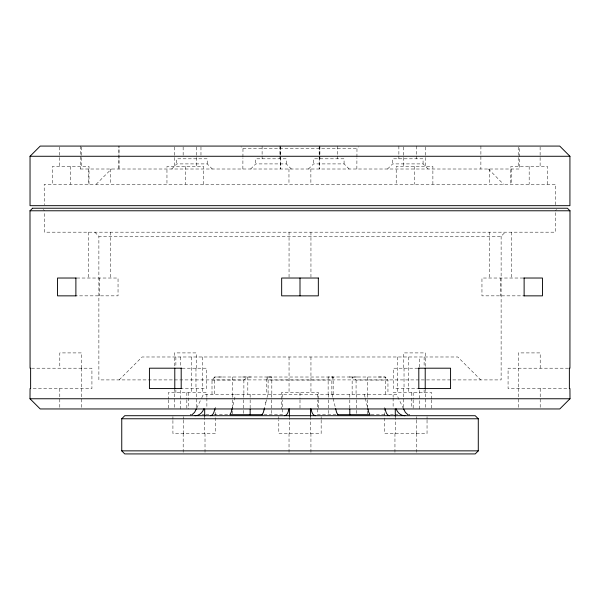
<?xml version="1.0" encoding="UTF-8"?>
<svg xmlns="http://www.w3.org/2000/svg" width="600" height="600" viewBox="0 0 600 600"><rect width="100%" height="100%" fill="white"/><g stroke="black" fill="none" stroke-linecap="round" stroke-linejoin="round"><path stroke-width="0.45" stroke-dasharray="3 2.25" d="M419.618 408.952L419.655 390.39M419.7 367.192L419.715 356.985M242.865 169.005L242.925 157.89M242.933 156.96L242.978 148.627L240.983 146.715M356.858 169.005L356.925 157.89M356.933 156.96L356.978 148.627L358.89 146.715M555.54 204.75L555.66 184.29L44.182 184.29L44.295 204.75M231.757 410.197L235.605 394.32M263.962 410.197L265.92 402.105M265.785 402.66L267.81 394.32M331.86 394.32L331.86 380.055L333.165 377.017L329.595 376.995M196.71 408.195L201.413 398.49M201.817 397.658L203.43 394.32L396.525 394.32L403.252 408.195M212.01 394.32L212.01 380.055L214.635 377.017L271.822 376.995L271.822 394.32M96.142 184.29L111.427 169.005M171.675 169.005L176.775 163.913L207.218 163.913L212.31 169.005M250.673 169.005L255.765 163.913L286.267 163.913L291.368 169.005M308.475 169.005L313.567 163.913L344.077 163.913L349.17 169.005M119.153 379.913L142.072 356.985L457.8 356.985L480.728 379.913M387.525 169.005L392.625 163.913L423.067 163.913L428.16 169.005M94.8 232.178L98.917 236.25L501.12 236.25L505.2 232.178M555.36 210.78L556.635 209.505M212.01 380.055L243.885 380.055L247.822 377.017L251.392 376.995M270.368 376.995L266.798 377.017L266.798 394.32M357.375 376.995L348.562 376.995M221.782 376.995L214.635 377.017L214.635 394.32M242.978 148.627L356.978 148.627M80.273 169.005L519.562 169.005L519.525 146.078M76.815 278.025L118.042 278.025L118.042 295.853L76.815 295.853M523.185 278.025L481.957 278.025L481.957 295.853L523.185 295.853M31.545 368.197L91.927 368.197L91.927 388.575L31.545 388.575M182.1 368.197L206.55 368.197L206.55 388.575L182.1 388.575M417.9 368.197L393.45 368.197L393.45 388.575L417.9 388.575M568.455 368.197L508.072 368.197L508.072 388.575L568.455 388.575M333.165 394.32L333.165 377.017L266.798 377.017L268.103 380.055L331.86 380.055M352.14 394.32L352.14 377.017L356.07 380.055L387.952 380.055L387.952 394.32M202.163 414.697L204.923 414.697M205.845 414.697L210.442 414.697M214.125 414.697L228.84 414.697M263.955 414.697L282.353 414.697L282.353 399.877M336.007 414.697L317.61 414.697L317.61 399.877M371.123 414.697L385.838 414.697M390.435 414.697L394.118 414.697M395.04 414.697L397.793 414.697M378.18 376.995L385.32 377.017L387.952 380.055M242.587 376.995L247.822 377.017L247.822 394.32M43.245 209.505L44.52 210.78M488.415 169.005L503.572 184.29M364.358 394.32L365.168 397.658M365.37 398.49L367.642 407.88M332.153 394.32L332.962 397.658M333.165 398.49L335.438 407.88M180.285 356.985L180.3 367.192M180.345 390.39L180.382 408.952M555.36 212.64L555.36 232.178L44.52 232.178L44.52 212.64M547.507 184.29L547.507 166.455L510.825 166.455L510.825 184.29M540.12 147.007L540.12 166.455M540.202 368.197L540.202 352.913L518.295 352.913L518.295 368.197M540.202 388.575L540.202 408.022M529.17 166.455L529.17 184.29M518.655 368.197L518.655 388.575M518.213 147.007L518.213 166.455M518.295 388.575L518.295 408.022M511.252 232.178L511.252 278.025M511.17 169.005L511.17 184.29M501.12 236.25L501.12 379.913L98.88 379.913L98.88 236.25M500.295 278.025L500.295 295.853M489.345 232.178L489.345 278.025M489.263 169.005L489.263 184.29M480.908 146.078L480.87 169.005M432.885 184.29L432.885 166.455L396.202 166.455L396.202 184.29M431.76 398.985L431.76 392.647L393.12 392.647L393.12 397.178M431.76 399.893L431.76 408.952M427.043 416.603L427.043 419.28M427.043 420.173L427.043 433.545L384.69 433.545L384.69 407.213M425.498 147.007L425.498 166.455M425.58 366.397L425.58 352.913L403.673 352.913L403.673 368.197M425.58 388.575L425.58 408.022M424.118 356.985L424.118 367.043M424.118 389.903L424.118 392.647M423.067 163.913L423.067 158.812L392.625 158.812L392.625 163.913M416.783 433.545L416.783 452.993M416.7 146.078L416.7 155.175M416.7 156.083L416.7 158.812M416.452 416.603L416.452 419.28M416.452 420.173L416.452 433.545M414.54 166.455L414.54 184.29M413.168 392.647L413.168 398.985M413.168 399.893L413.168 408.952M411.72 392.647L411.72 397.178M411.72 398.077L411.72 408.045M408.72 356.985L408.72 392.647M404.033 368.197L404.033 388.575M403.59 147.007L403.59 166.455M403.673 388.575L403.673 408.022M398.873 146.078L398.873 155.175M398.873 156.083L398.873 158.812M397.77 356.985L397.77 392.647M395.28 416.603L395.28 433.545M394.95 433.545L394.95 452.993M393.12 398.077L393.12 408.045M385.32 394.32L385.32 377.017L328.132 376.995L328.132 394.32M367.44 394.32L367.44 398.947M367.44 399.877L367.44 410.062M367.44 410.993L367.44 414.697M367.305 376.995L367.305 394.32M356.707 394.32L356.707 398.947M356.707 399.877L356.707 414.697M356.07 380.055L356.07 394.32M349.815 394.32L349.815 398.947M349.815 399.877L349.815 408.21M344.077 163.913L344.077 158.812L313.567 158.812L313.567 163.913M337.74 146.078L337.74 155.175M337.74 156.083L337.74 158.812M328.343 394.32L328.343 398.947M328.343 399.877L328.343 414.697M321.157 416.603L321.157 419.28M321.157 420.173L321.157 433.545L278.805 433.545L278.805 420.173M319.905 146.078L319.905 155.175M319.905 156.083L319.905 158.812M319.282 146.993L319.282 169.005M319.163 146.078L319.163 169.005M318.593 398.985L318.593 392.647L281.407 392.647L281.407 408.952M318.593 399.893L318.593 408.952M317.61 394.32L317.61 398.947M310.875 169.005L310.875 184.29M310.95 232.178L310.95 278.025M310.95 356.985L310.95 392.647M310.935 433.545L310.935 452.993M310.567 416.603L310.567 433.545M300 392.647L300 398.985M300 399.893L300 408.952M289.395 416.603L289.395 433.545M288.968 169.005L288.968 184.29M289.05 232.178L289.05 278.025M289.05 356.985L289.05 392.647M289.028 433.545L289.028 452.993M286.267 163.913L286.267 158.812L255.765 158.812L255.765 163.913M282.353 394.32L282.353 398.947M280.673 146.078L280.673 169.005M280.56 146.993L280.56 169.005M279.93 146.078L279.93 155.175M279.93 156.083L279.93 158.812M278.805 416.603L278.805 419.28M271.62 394.32L271.62 398.947M271.62 399.877L271.62 414.697M268.103 380.055L268.103 394.32M262.103 146.078L262.103 155.175M262.103 156.083L262.103 158.812M250.147 394.32L250.147 398.947M250.147 399.877L250.147 408.21M243.885 380.055L243.885 394.32M243.255 394.32L243.255 398.947M243.255 399.877L243.255 414.697M232.657 376.995L232.657 394.32M232.515 394.32L232.515 398.947M232.515 399.877L232.515 410.062M232.515 410.993L232.515 414.697M215.272 407.213L215.272 433.545L172.92 433.545L172.92 420.173M207.218 163.913L207.218 158.812L176.775 158.812L176.775 163.913M206.88 397.178L206.88 392.647L168.24 392.647L168.24 398.985M206.88 398.077L206.88 408.045M205.013 433.545L205.013 452.993M204.683 416.603L204.683 433.545M203.64 184.29L203.64 166.455L166.958 166.455L166.958 184.29M202.23 356.985L202.23 392.647M200.97 146.985L200.97 156.998M196.252 147.007L196.252 166.455M196.327 368.197L196.327 352.913L174.42 352.913L174.42 366.397M196.327 388.575L196.327 408.022M195.968 368.197L195.968 388.575M191.28 356.985L191.28 392.647M188.28 392.647L188.28 408.952M186.833 392.647L186.833 398.985M186.833 399.893L186.833 408.952M185.295 166.455L185.295 184.29M183.51 416.603L183.51 419.28M183.51 420.173L183.51 433.545M183.142 146.985L183.142 156.998M183.18 433.545L183.18 452.993M175.882 356.985L175.882 367.043M175.882 389.903L175.882 392.647M174.345 147.007L174.345 166.455M174.42 388.575L174.42 408.022M172.92 416.603L172.92 419.28M168.24 399.893L168.24 408.952M110.655 232.178L110.655 278.025M110.573 169.005L110.573 184.29M99.705 278.025L99.705 295.853M89.01 184.29L89.01 166.455L52.335 166.455L52.335 184.29M88.748 232.178L88.748 278.025M88.665 169.005L88.665 184.29M81.705 368.197L81.705 352.913L59.797 352.913L59.797 368.197M81.705 388.575L81.705 408.022M81.623 147.007L81.623 166.455M81.345 368.197L81.345 388.575M80.273 146.078L80.31 169.005M70.672 166.455L70.672 184.29M59.722 147.007L59.722 166.455M59.797 388.575L59.797 408.022M118.965 169.005L118.965 146.078L118.927 169.005"/><path stroke-width="0.9" d="M32.588 208.23L567.405 208.23L570 210.78L569.933 368.197L569.377 368.197L569.377 388.575L569.933 388.575L570 398.76L559.778 408.952L40.223 408.952L30 398.76L30.068 388.575L30.622 388.575L30.622 368.197L30.068 368.197L30 210.78L32.557 208.23M232.11 408.75L231.18 412.365L229.913 414.697L262.282 414.697M264.315 408.75L263.385 412.365L262.118 414.697M214.837 408.87C214.163 411.368 213.623 415.252 210.45 415.71M288.96 408.87C288.285 411.368 287.745 415.252 284.565 415.71M196.327 408.982L194.587 412.365L192.045 414.697M203.82 408.87C202.507 412.62 199.208 415.83 195.038 415.71M121.755 418.77L124.733 415.71L475.23 415.71L478.283 418.77L478.283 450.862L475.23 453.923L124.733 453.923L121.755 450.862L121.755 418.77L478.283 418.77M30.037 156.27L40.23 146.078L559.732 146.078L569.925 156.27L569.925 205.68L30.037 205.68L30.037 156.27L569.925 156.27M30 210.78L570 210.78M76.282 278.025L57.54 278.025L57.54 295.853L76.282 295.853M523.717 278.025L542.46 278.025L542.46 295.853L523.717 295.853M181.657 368.197L149.43 368.197L149.43 388.575L181.657 388.575M418.342 368.197L450.57 368.197L450.57 388.575L418.342 388.575M30 398.76L570 398.76M190.523 414.697L191.032 414.697M337.68 414.697L370.05 414.697L368.782 412.365L367.853 408.75M408.93 414.697L409.44 414.697M121.755 450.862L478.283 450.862M404.925 415.71C400.748 415.83 397.455 412.62 396.143 408.87M389.513 415.71C386.34 415.252 385.793 411.368 385.118 408.87M315.397 415.71C312.218 415.252 311.678 411.368 311.002 408.87M407.91 414.697L405.375 412.365L403.635 408.982M337.845 414.697L336.57 412.365L335.647 408.75M524.123 278.025L524.123 295.853M425.213 368.197L425.213 388.575M418.808 368.197L418.808 388.575M395.28 409.028L395.28 416.295M349.815 409.14L349.815 414.697M310.567 409.028L310.567 416.295M300 278.025L300 295.853M289.395 409.028L289.395 416.295M250.147 409.14L250.147 414.697M204.683 409.028L204.683 416.295M181.192 368.197L181.192 388.575M174.788 368.197L174.788 388.575M75.885 278.025L75.885 295.853M318.337 278.025L281.663 278.025L281.663 295.853L318.337 295.853L318.337 278.025"/></g></svg>
